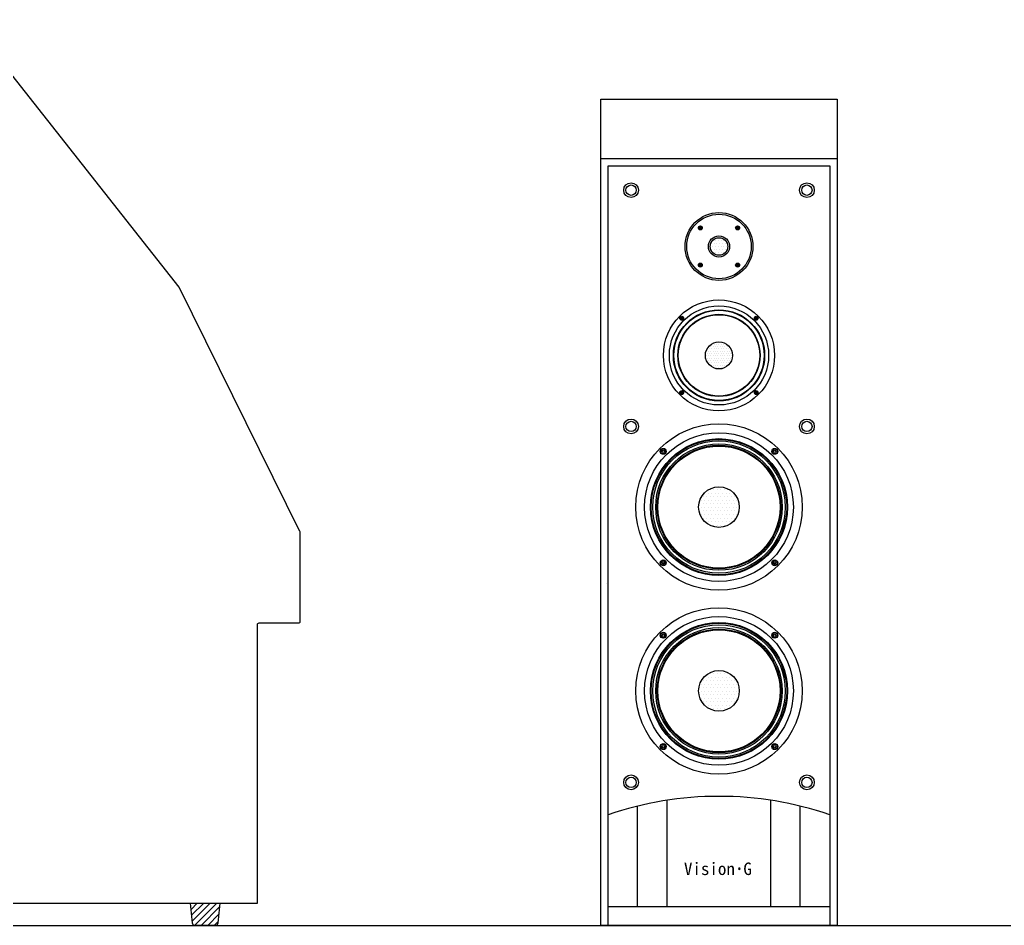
# Model space of a CAD drawing. Header units: inches. Extents: x 11.8 to 54.3, y 10.8 to 35.6.
# Drawn here: x 27.064 to 28.396, y 21.498 to 22.724 of the extents above; entities that cross this region are included whole.
import ezdxf

# ---------------------------------------------------------------- set-up
doc = ezdxf.new("R2010")
doc.units = ezdxf.units.IN
doc.header["$MEASUREMENT"] = 0
for name, color, linetype in [('02', 2, 'Continuous'), ('1', 1, 'Continuous'), ('8', 8, 'Continuous')]:
    doc.layers.add(name, color=color, linetype=linetype)
doc.styles.add('STYLE3', font='')
doc.styles.get('STYLE3').set_extended_font_data('SimHei')

msp = doc.modelspace()

# ---------------------------------------------------------------- hatches: boundary and pattern name
at = {"layer": '8'}
h = msp.add_hatch(dxfattribs=at)
h.set_pattern_fill('ANSI31,_O', color=256, scale=0.05)
h.set_pattern_definition([(45, (-31.6491015, 24.676825), (-0.0044194174, 0.0044194174), [])])
h.paths.add_polyline_path([(27.329, 21.4983, 0.373903), (27.3319, 21.5009), (27.3348, 21.5283), (27.2948, 21.5283), (27.2976, 21.5009, 0.373903), (27.3006, 21.4983)])

# ---------------------------------------------------------------- linework, layer by layer
at = {"layer": '02'}
for p, q in [((27.8497, 21.5783), (27.8497, 22.6163)), ((27.8497, 22.6163), (28.1697, 22.6163)), ((28.1697, 22.6163), (28.1697, 21.5783)), ((27.8497, 21.4983), (27.8497, 22.5363)), ((27.8497, 22.5363), (28.1697, 22.5363)), ((28.1697, 22.5363), (28.1697, 21.4983)), ((27.8597, 21.4983), (27.8597, 22.5263)), ((27.8597, 22.5263), (28.1597, 22.5263)), ((28.1597, 22.5263), (28.1597, 21.4983)), ((28.0106, 22.4287), (28.0106, 22.4287)), ((27.9992, 22.4211), (27.9992, 22.4211)), ((27.9992, 22.4134), (27.9992, 22.4134)), ((28.0011, 22.4249), (28.0011, 22.4249)), ((28.0011, 22.4172), (28.0011, 22.4172)), ((28.003, 22.4211), (28.003, 22.4211)), ((28.003, 22.4134), (28.003, 22.4134)), ((28.0049, 22.4249), (28.0049, 22.4249)), ((28.0049, 22.4172), (28.0049, 22.4172)), ((28.0068, 22.4211), (28.0068, 22.4211)), ((28.0068, 22.4134), (28.0068, 22.4134)), ((28.0087, 22.4249), (28.0087, 22.4249)), ((28.0087, 22.4172), (28.0087, 22.4172)), ((28.0106, 22.4211), (28.0106, 22.4211)), ((28.0106, 22.4134), (28.0106, 22.4134)), ((28.0125, 22.4249), (28.0125, 22.4249)), ((28.0125, 22.4172), (28.0125, 22.4172)), ((28.0144, 22.4211), (28.0144, 22.4211)), ((28.0144, 22.4134), (28.0144, 22.4134)), ((28.0163, 22.4249), (28.0163, 22.4249)), ((28.0163, 22.4172), (28.0163, 22.4172)), ((28.0182, 22.4211), (28.0182, 22.4211)), ((28.0182, 22.4134), (28.0182, 22.4134)), ((28.0201, 22.4172), (28.0201, 22.4172)), ((28.0011, 22.4096), (28.0011, 22.4096)), ((28.0049, 22.4096), (28.0049, 22.4096)), ((28.0068, 22.4058), (28.0068, 22.4058)), ((28.0087, 22.4096), (28.0087, 22.4096)), ((28.0106, 22.4058), (28.0106, 22.4058)), ((28.0125, 22.4096), (28.0125, 22.4096)), ((28.0163, 22.4096), (28.0163, 22.4096)), ((27.9986, 22.2817), (27.9986, 22.2817)), ((28.0002, 22.2849), (28.0002, 22.2849)), ((28.0018, 22.2817), (28.0018, 22.2817)), ((28.0034, 22.2849), (28.0034, 22.2849)), ((28.0049, 22.2817), (28.0049, 22.2817)), ((28.0065, 22.2849), (28.0065, 22.2849)), ((28.0081, 22.2817), (28.0081, 22.2817)), ((28.0097, 22.2849), (28.0097, 22.2849)), ((28.0113, 22.2817), (28.0113, 22.2817)), ((28.0129, 22.2849), (28.0129, 22.2849)), ((28.0145, 22.2817), (28.0145, 22.2817)), ((28.0161, 22.2849), (28.0161, 22.2849)), ((28.0176, 22.2817), (28.0176, 22.2817)), ((28.0192, 22.2849), (28.0192, 22.2849)), ((28.0208, 22.2817), (28.0208, 22.2817)), ((27.9922, 22.2754), (27.9922, 22.2754)), ((27.9922, 22.269), (27.9922, 22.269)), ((27.9938, 22.2785), (27.9938, 22.2785)), ((27.9938, 22.2722), (27.9938, 22.2722)), ((27.9954, 22.2754), (27.9954, 22.2754)), ((27.9954, 22.269), (27.9954, 22.269)), ((27.997, 22.2785), (27.997, 22.2785)), ((27.997, 22.2722), (27.997, 22.2722)), ((27.9986, 22.2754), (27.9986, 22.2754)), ((27.9986, 22.269), (27.9986, 22.269)), ((28.0002, 22.2785), (28.0002, 22.2785)), ((28.0002, 22.2722), (28.0002, 22.2722)), ((28.0018, 22.2754), (28.0018, 22.2754)), ((28.0018, 22.269), (28.0018, 22.269)), ((28.0034, 22.2785), (28.0034, 22.2785)), ((28.0034, 22.2722), (28.0034, 22.2722)), ((28.0049, 22.2754), (28.0049, 22.2754)), ((28.0049, 22.269), (28.0049, 22.269)), ((28.0065, 22.2785), (28.0065, 22.2785)), ((28.0065, 22.2722), (28.0065, 22.2722)), ((28.0081, 22.2754), (28.0081, 22.2754)), ((28.0081, 22.269), (28.0081, 22.269)), ((28.0097, 22.2785), (28.0097, 22.2785)), ((28.0097, 22.2722), (28.0097, 22.2722)), ((28.0113, 22.2754), (28.0113, 22.2754)), ((28.0113, 22.269), (28.0113, 22.269)), ((28.0129, 22.2785), (28.0129, 22.2785)), ((28.0129, 22.2722), (28.0129, 22.2722)), ((28.0145, 22.2754), (28.0145, 22.2754)), ((28.0145, 22.269), (28.0145, 22.269)), ((28.0161, 22.2785), (28.0161, 22.2785)), ((28.0161, 22.2722), (28.0161, 22.2722)), ((28.0176, 22.2754), (28.0176, 22.2754)), ((28.0176, 22.269), (28.0176, 22.269)), ((28.0192, 22.2785), (28.0192, 22.2785)), ((28.0192, 22.2722), (28.0192, 22.2722)), ((28.0208, 22.2754), (28.0208, 22.2754)), ((28.0208, 22.269), (28.0208, 22.269)), ((28.0224, 22.2785), (28.0224, 22.2785)), ((28.0224, 22.2722), (28.0224, 22.2722)), ((28.024, 22.2754), (28.024, 22.2754)), ((28.024, 22.269), (28.024, 22.269)), ((28.0256, 22.2785), (28.0256, 22.2785)), ((28.0256, 22.2722), (28.0256, 22.2722)), ((28.0272, 22.2754), (28.0272, 22.2754)), ((28.0272, 22.269), (28.0272, 22.269)), ((27.9938, 22.2658), (27.9938, 22.2658)), ((27.9954, 22.2627), (27.9954, 22.2627)), ((27.997, 22.2658), (27.997, 22.2658)), ((27.997, 22.2595), (27.997, 22.2595)), ((27.9986, 22.2627), (27.9986, 22.2627)), ((27.9986, 22.2563), (27.9986, 22.2563)), ((28.0002, 22.2658), (28.0002, 22.2658)), ((28.0002, 22.2595), (28.0002, 22.2595)), ((28.0018, 22.2627), (28.0018, 22.2627)), ((28.0018, 22.2563), (28.0018, 22.2563)), ((28.0034, 22.2658), (28.0034, 22.2658)), ((28.0034, 22.2595), (28.0034, 22.2595)), ((28.0034, 22.2531), (28.0034, 22.2531)), ((28.0049, 22.2627), (28.0049, 22.2627)), ((28.0049, 22.2563), (28.0049, 22.2563)), ((28.0065, 22.2658), (28.0065, 22.2658)), ((28.0065, 22.2595), (28.0065, 22.2595)), ((28.0065, 22.2531), (28.0065, 22.2531)), ((28.0081, 22.2627), (28.0081, 22.2627)), ((28.0081, 22.2563), (28.0081, 22.2563)), ((28.0097, 22.2658), (28.0097, 22.2658)), ((28.0097, 22.2595), (28.0097, 22.2595)), ((28.0097, 22.2531), (28.0097, 22.2531)), ((28.0113, 22.2627), (28.0113, 22.2627)), ((28.0113, 22.2563), (28.0113, 22.2563)), ((28.0129, 22.2658), (28.0129, 22.2658)), ((28.0129, 22.2595), (28.0129, 22.2595)), ((28.0129, 22.2531), (28.0129, 22.2531)), ((28.0145, 22.2627), (28.0145, 22.2627)), ((28.0145, 22.2563), (28.0145, 22.2563)), ((28.0161, 22.2658), (28.0161, 22.2658)), ((28.0161, 22.2595), (28.0161, 22.2595)), ((28.0161, 22.2531), (28.0161, 22.2531)), ((28.0176, 22.2627), (28.0176, 22.2627)), ((28.0176, 22.2563), (28.0176, 22.2563)), ((28.0192, 22.2658), (28.0192, 22.2658)), ((28.0192, 22.2595), (28.0192, 22.2595)), ((28.0208, 22.2627), (28.0208, 22.2627)), ((28.0208, 22.2563), (28.0208, 22.2563)), ((28.0224, 22.2658), (28.0224, 22.2658)), ((28.0224, 22.2595), (28.0224, 22.2595)), ((28.024, 22.2627), (28.024, 22.2627)), ((28.0256, 22.2658), (28.0256, 22.2658)), ((27.9907, 22.0829), (27.9907, 22.0829)), ((27.9954, 22.0829), (27.9954, 22.0829)), ((27.9978, 22.0876), (27.9978, 22.0876)), ((28.0002, 22.0829), (28.0002, 22.0829)), ((28.0026, 22.0876), (28.0026, 22.0876)), ((28.0049, 22.0829), (28.0049, 22.0829)), ((28.0073, 22.0876), (28.0073, 22.0876)), ((28.0097, 22.0829), (28.0097, 22.0829)), ((28.0121, 22.0876), (28.0121, 22.0876)), ((28.0145, 22.0829), (28.0145, 22.0829)), ((28.0169, 22.0876), (28.0169, 22.0876)), ((28.0192, 22.0829), (28.0192, 22.0829)), ((28.0216, 22.0876), (28.0216, 22.0876)), ((28.024, 22.0829), (28.024, 22.0829)), ((28.0288, 22.0829), (28.0288, 22.0829)), ((27.9835, 22.0686), (27.9835, 22.0686)), ((27.9859, 22.0734), (27.9859, 22.0734)), ((27.9883, 22.0781), (27.9883, 22.0781)), ((27.9883, 22.0686), (27.9883, 22.0686)), ((27.9907, 22.0734), (27.9907, 22.0734)), ((27.993, 22.0781), (27.993, 22.0781)), ((27.993, 22.0686), (27.993, 22.0686)), ((27.9954, 22.0734), (27.9954, 22.0734)), ((27.9978, 22.0781), (27.9978, 22.0781)), ((27.9978, 22.0686), (27.9978, 22.0686)), ((28.0002, 22.0734), (28.0002, 22.0734)), ((28.0026, 22.0781), (28.0026, 22.0781)), ((28.0026, 22.0686), (28.0026, 22.0686)), ((28.0049, 22.0734), (28.0049, 22.0734)), ((28.0073, 22.0781), (28.0073, 22.0781)), ((28.0073, 22.0686), (28.0073, 22.0686)), ((28.0097, 22.0734), (28.0097, 22.0734)), ((28.0121, 22.0781), (28.0121, 22.0781)), ((28.0121, 22.0686), (28.0121, 22.0686)), ((28.0145, 22.0734), (28.0145, 22.0734)), ((28.0169, 22.0781), (28.0169, 22.0781)), ((28.0169, 22.0686), (28.0169, 22.0686)), ((28.0192, 22.0734), (28.0192, 22.0734)), ((28.0216, 22.0781), (28.0216, 22.0781)), ((28.0216, 22.0686), (28.0216, 22.0686)), ((28.024, 22.0734), (28.024, 22.0734)), ((28.0264, 22.0781), (28.0264, 22.0781)), ((28.0264, 22.0686), (28.0264, 22.0686)), ((28.0288, 22.0734), (28.0288, 22.0734)), ((28.0311, 22.0781), (28.0311, 22.0781)), ((28.0311, 22.0686), (28.0311, 22.0686)), ((28.0335, 22.0734), (28.0335, 22.0734)), ((28.0359, 22.0686), (28.0359, 22.0686)), ((27.9835, 22.0591), (27.9835, 22.0591)), ((27.9859, 22.0638), (27.9859, 22.0638)), ((27.9859, 22.0543), (27.9859, 22.0543)), ((27.9883, 22.0591), (27.9883, 22.0591)), ((27.9907, 22.0638), (27.9907, 22.0638)), ((27.9907, 22.0543), (27.9907, 22.0543)), ((27.993, 22.0591), (27.993, 22.0591)), ((27.9954, 22.0638), (27.9954, 22.0638)), ((27.9954, 22.0543), (27.9954, 22.0543)), ((27.9978, 22.0591), (27.9978, 22.0591)), ((28.0002, 22.0638), (28.0002, 22.0638)), ((28.0002, 22.0543), (28.0002, 22.0543)), ((28.0026, 22.0591), (28.0026, 22.0591)), ((28.0049, 22.0638), (28.0049, 22.0638)), ((28.0049, 22.0543), (28.0049, 22.0543)), ((28.0073, 22.0591), (28.0073, 22.0591)), ((28.0097, 22.0638), (28.0097, 22.0638)), ((28.0097, 22.0543), (28.0097, 22.0543)), ((28.0121, 22.0591), (28.0121, 22.0591)), ((28.0145, 22.0638), (28.0145, 22.0638)), ((28.0145, 22.0543), (28.0145, 22.0543)), ((28.0169, 22.0591), (28.0169, 22.0591)), ((28.0192, 22.0638), (28.0192, 22.0638)), ((28.0192, 22.0543), (28.0192, 22.0543)), ((28.0216, 22.0591), (28.0216, 22.0591)), ((28.024, 22.0638), (28.024, 22.0638)), ((28.024, 22.0543), (28.024, 22.0543)), ((28.0264, 22.0591), (28.0264, 22.0591)), ((28.0288, 22.0638), (28.0288, 22.0638)), ((28.0288, 22.0543), (28.0288, 22.0543)), ((28.0311, 22.0591), (28.0311, 22.0591)), ((28.0335, 22.0638), (28.0335, 22.0638)), ((28.0335, 22.0543), (28.0335, 22.0543)), ((28.0359, 22.0591), (28.0359, 22.0591)), ((27.9883, 22.0495), (27.9883, 22.0495)), ((27.9907, 22.0448), (27.9907, 22.0448)), ((27.993, 22.0495), (27.993, 22.0495)), ((27.9954, 22.0448), (27.9954, 22.0448)), ((27.9978, 22.0495), (27.9978, 22.0495)), ((27.9978, 22.04), (27.9978, 22.04)), ((28.0002, 22.0448), (28.0002, 22.0448)), ((28.0026, 22.0495), (28.0026, 22.0495)), ((28.0026, 22.04), (28.0026, 22.04)), ((28.0049, 22.0448), (28.0049, 22.0448)), ((28.0073, 22.0495), (28.0073, 22.0495)), ((28.0073, 22.04), (28.0073, 22.04)), ((28.0097, 22.0448), (28.0097, 22.0448)), ((28.0121, 22.0495), (28.0121, 22.0495)), ((28.0121, 22.04), (28.0121, 22.04)), ((28.0145, 22.0448), (28.0145, 22.0448)), ((28.0169, 22.0495), (28.0169, 22.0495)), ((28.0169, 22.04), (28.0169, 22.04)), ((28.0192, 22.0448), (28.0192, 22.0448)), ((28.0216, 22.0495), (28.0216, 22.0495)), ((28.0216, 22.04), (28.0216, 22.04)), ((28.024, 22.0448), (28.024, 22.0448)), ((28.0264, 22.0495), (28.0264, 22.0495)), ((28.0288, 22.0448), (28.0288, 22.0448)), ((28.0311, 22.0495), (28.0311, 22.0495)), ((27.8577, 21.9613), (27.8577, 21.9613)), ((27.9883, 21.8293), (27.9883, 21.8293)), ((27.9907, 21.834), (27.9907, 21.834)), ((27.993, 21.8293), (27.993, 21.8293)), ((27.9954, 21.834), (27.9954, 21.834)), ((27.9978, 21.8388), (27.9978, 21.8388)), ((27.9978, 21.8293), (27.9978, 21.8293)), ((28.0002, 21.834), (28.0002, 21.834)), ((28.0026, 21.8388), (28.0026, 21.8388)), ((28.0026, 21.8293), (28.0026, 21.8293)), ((28.0049, 21.834), (28.0049, 21.834)), ((28.0073, 21.8388), (28.0073, 21.8388)), ((28.0073, 21.8293), (28.0073, 21.8293)), ((28.0097, 21.834), (28.0097, 21.834)), ((28.0121, 21.8388), (28.0121, 21.8388)), ((28.0121, 21.8293), (28.0121, 21.8293)), ((28.0145, 21.834), (28.0145, 21.834)), ((28.0169, 21.8388), (28.0169, 21.8388)), ((28.0169, 21.8293), (28.0169, 21.8293)), ((28.0192, 21.834), (28.0192, 21.834)), ((28.0216, 21.8388), (28.0216, 21.8388)), ((28.0216, 21.8293), (28.0216, 21.8293)), ((28.024, 21.834), (28.024, 21.834)), ((28.0264, 21.8293), (28.0264, 21.8293)), ((28.0288, 21.834), (28.0288, 21.834)), ((28.0311, 21.8293), (28.0311, 21.8293)), ((27.9835, 21.8198), (27.9835, 21.8198)), ((27.9859, 21.8245), (27.9859, 21.8245)), ((27.9859, 21.815), (27.9859, 21.815)), ((27.9883, 21.8198), (27.9883, 21.8198)), ((27.9907, 21.8245), (27.9907, 21.8245)), ((27.9907, 21.815), (27.9907, 21.815)), ((27.993, 21.8198), (27.993, 21.8198)), ((27.9954, 21.8245), (27.9954, 21.8245)), ((27.9954, 21.815), (27.9954, 21.815)), ((27.9978, 21.8198), (27.9978, 21.8198)), ((28.0002, 21.8245), (28.0002, 21.8245)), ((28.0002, 21.815), (28.0002, 21.815)), ((28.0026, 21.8198), (28.0026, 21.8198)), ((28.0049, 21.8245), (28.0049, 21.8245)), ((28.0049, 21.815), (28.0049, 21.815)), ((28.0073, 21.8198), (28.0073, 21.8198)), ((28.0097, 21.8245), (28.0097, 21.8245)), ((28.0097, 21.815), (28.0097, 21.815)), ((28.0121, 21.8198), (28.0121, 21.8198)), ((28.0145, 21.8245), (28.0145, 21.8245)), ((28.0145, 21.815), (28.0145, 21.815)), ((28.0169, 21.8198), (28.0169, 21.8198)), ((28.0192, 21.8245), (28.0192, 21.8245)), ((28.0192, 21.815), (28.0192, 21.815)), ((28.0216, 21.8198), (28.0216, 21.8198)), ((28.024, 21.8245), (28.024, 21.8245)), ((28.024, 21.815), (28.024, 21.815)), ((28.0264, 21.8198), (28.0264, 21.8198)), ((28.0288, 21.8245), (28.0288, 21.8245)), ((28.0288, 21.815), (28.0288, 21.815)), ((28.0311, 21.8198), (28.0311, 21.8198)), ((28.0335, 21.8245), (28.0335, 21.8245)), ((28.0335, 21.815), (28.0335, 21.815)), ((28.0359, 21.8198), (28.0359, 21.8198)), ((27.9835, 21.8102), (27.9835, 21.8102)), ((27.9859, 21.8055), (27.9859, 21.8055)), ((27.9883, 21.8102), (27.9883, 21.8102)), ((27.9883, 21.8007), (27.9883, 21.8007)), ((27.9907, 21.8055), (27.9907, 21.8055)), ((27.993, 21.8102), (27.993, 21.8102)), ((27.993, 21.8007), (27.993, 21.8007)), ((27.9954, 21.8055), (27.9954, 21.8055)), ((27.9978, 21.8102), (27.9978, 21.8102)), ((27.9978, 21.8007), (27.9978, 21.8007)), ((28.0002, 21.8055), (28.0002, 21.8055)), ((28.0026, 21.8102), (28.0026, 21.8102)), ((28.0026, 21.8007), (28.0026, 21.8007)), ((28.0049, 21.8055), (28.0049, 21.8055)), ((28.0073, 21.8102), (28.0073, 21.8102)), ((28.0073, 21.8007), (28.0073, 21.8007)), ((28.0097, 21.8055), (28.0097, 21.8055)), ((28.0121, 21.8102), (28.0121, 21.8102)), ((28.0121, 21.8007), (28.0121, 21.8007)), ((28.0145, 21.8055), (28.0145, 21.8055)), ((28.0169, 21.8102), (28.0169, 21.8102)), ((28.0169, 21.8007), (28.0169, 21.8007)), ((28.0192, 21.8055), (28.0192, 21.8055)), ((28.0216, 21.8102), (28.0216, 21.8102)), ((28.0216, 21.8007), (28.0216, 21.8007)), ((28.024, 21.8055), (28.024, 21.8055)), ((28.0264, 21.8102), (28.0264, 21.8102)), ((28.0264, 21.8007), (28.0264, 21.8007)), ((28.0288, 21.8055), (28.0288, 21.8055)), ((28.0311, 21.8102), (28.0311, 21.8102)), ((28.0311, 21.8007), (28.0311, 21.8007)), ((28.0335, 21.8055), (28.0335, 21.8055)), ((28.0359, 21.8102), (28.0359, 21.8102)), ((27.9907, 21.7959), (27.9907, 21.7959)), ((27.9954, 21.7959), (27.9954, 21.7959)), ((27.9978, 21.7912), (27.9978, 21.7912)), ((28.0002, 21.7959), (28.0002, 21.7959)), ((28.0026, 21.7912), (28.0026, 21.7912)), ((28.0049, 21.7959), (28.0049, 21.7959)), ((28.0073, 21.7912), (28.0073, 21.7912)), ((28.0097, 21.7959), (28.0097, 21.7959)), ((28.0121, 21.7912), (28.0121, 21.7912)), ((28.0145, 21.7959), (28.0145, 21.7959)), ((28.0169, 21.7912), (28.0169, 21.7912)), ((28.0192, 21.7959), (28.0192, 21.7959)), ((28.0216, 21.7912), (28.0216, 21.7912)), ((28.024, 21.7959), (28.024, 21.7959)), ((28.0288, 21.7959), (28.0288, 21.7959)), ((27.9397, 21.5233), (27.9397, 21.6676)), ((28.0797, 21.5233), (28.0797, 21.6676)), ((27.8997, 21.5233), (27.8997, 21.6597)), ((28.1197, 21.5233), (28.1197, 21.6597)), ((28.1597, 21.5233), (27.8597, 21.5233)), ((28.1697, 21.4983), (27.8497, 21.4983))]:
    msp.add_line(p, q, dxfattribs=at)
msp.add_lwpolyline([(26.9913, 21.5283), (27.3856, 21.5283), (27.3856, 21.9056, -0.414214), (27.3876, 21.9076), (27.4413, 21.9076, 0.414214), (27.4433, 21.9096), (27.4433, 22.0302, 0.161442), (27.4429, 22.0314), (27.2797, 22.3622), (26.9943, 22.724)], format="xyb", dxfattribs=at)
msp.add_lwpolyline([(27.329, 21.4983), (27.3006, 21.4983, -0.394848), (27.2976, 21.5011), (27.2948, 21.5283), (27.3348, 21.5283), (27.3319, 21.5011, -0.394848)], format="xyb", close=True, dxfattribs=at)
for centre, radius in [((27.8908, 22.4933), 0.01), ((27.8908, 22.4933), 0.007), ((28.1286, 22.4933), 0.01), ((28.1286, 22.4933), 0.007), ((28.0097, 22.4171), 0.0459), ((28.0097, 22.4171), 0.0436), ((27.9845, 22.4423), 0.00267), ((27.9845, 22.4423), 0.00228), ((27.9845, 22.4423), 0.00133), ((27.9845, 22.4423), 0.001), ((28.0349, 22.4423), 0.00267), ((28.0349, 22.4423), 0.00228), ((28.0349, 22.4423), 0.00133), ((28.0349, 22.4423), 0.001), ((28.0097, 22.4171), 0.0143), ((28.0097, 22.4171), 0.0119), ((27.9845, 22.3919), 0.00267), ((27.9845, 22.3919), 0.00228), ((27.9845, 22.3919), 0.00133), ((27.9845, 22.3919), 0.001), ((28.0349, 22.3919), 0.00267), ((28.0349, 22.3919), 0.00228), ((28.0349, 22.3919), 0.00133), ((28.0349, 22.3919), 0.001), ((28.0097, 22.2697), 0.0751), ((28.0097, 22.2697), 0.0671), ((28.0097, 22.2697), 0.0617), ((28.0097, 22.2697), 0.0611), ((28.0097, 22.2697), 0.0557), ((28.0097, 22.2697), 0.0551), ((27.9594, 22.32), 0.00267), ((27.9594, 22.32), 0.00228), ((27.9594, 22.32), 0.00133), ((27.9594, 22.32), 0.001), ((28.06, 22.32), 0.00267), ((28.06, 22.32), 0.00228), ((28.06, 22.32), 0.00133), ((28.06, 22.32), 0.001), ((28.0097, 22.2697), 0.0184), ((27.9594, 22.2194), 0.00267), ((27.9594, 22.2194), 0.00228), ((27.9594, 22.2194), 0.00133), ((27.9594, 22.2194), 0.001), ((28.06, 22.2194), 0.00267), ((28.06, 22.2194), 0.00228), ((28.06, 22.2194), 0.00133), ((28.06, 22.2194), 0.001), ((27.8908, 22.1735), 0.01), ((27.8908, 22.1735), 0.007), ((28.0097, 22.0644), 0.1126), ((28.1286, 22.1735), 0.01), ((28.1286, 22.1735), 0.007), ((28.0097, 22.0644), 0.1006), ((28.0097, 22.0644), 0.0926), ((28.0097, 22.0644), 0.0916), ((28.0097, 22.0644), 0.0896), ((28.0097, 22.0644), 0.0856), ((28.0097, 22.0644), 0.0836), ((28.0097, 22.0644), 0.0826), ((27.9343, 22.1398), 0.004), ((27.9343, 22.1398), 0.00373), ((27.9343, 22.1398), 0.00342), ((27.9343, 22.1398), 0.00167), ((27.9343, 22.1398), 0.0015), ((28.0851, 22.1398), 0.004), ((28.0851, 22.1398), 0.00373), ((28.0851, 22.1398), 0.00342), ((28.0851, 22.1398), 0.00167), ((28.0851, 22.1398), 0.0015), ((28.0097, 22.0644), 0.0275), ((27.9343, 21.989), 0.004), ((27.9343, 21.989), 0.00373), ((27.9343, 21.989), 0.00342), ((27.9343, 21.989), 0.00167), ((27.9343, 21.989), 0.0015), ((28.0851, 21.989), 0.004), ((28.0851, 21.989), 0.00373), ((28.0851, 21.989), 0.00342), ((28.0851, 21.989), 0.00167), ((28.0851, 21.989), 0.0015), ((28.0097, 21.8156), 0.1126), ((28.0097, 21.8156), 0.1006), ((28.0097, 21.8156), 0.0926), ((28.0097, 21.8156), 0.0916), ((28.0097, 21.8156), 0.0896), ((28.0097, 21.8156), 0.0856), ((28.0097, 21.8156), 0.0836), ((28.0097, 21.8156), 0.0826), ((27.9343, 21.8909), 0.004), ((27.9343, 21.8909), 0.00373), ((27.9343, 21.8909), 0.00342), ((28.0851, 21.8909), 0.004), ((28.0851, 21.8909), 0.00373), ((28.0851, 21.8909), 0.00342), ((27.9343, 21.8909), 0.00167), ((27.9343, 21.8909), 0.0015), ((28.0851, 21.8909), 0.00167), ((28.0851, 21.8909), 0.0015), ((28.0097, 21.8156), 0.0275), ((27.9343, 21.7402), 0.004), ((27.9343, 21.7402), 0.00373), ((27.9343, 21.7402), 0.00342), ((27.9343, 21.7402), 0.00167), ((27.9343, 21.7402), 0.0015), ((28.0851, 21.7402), 0.004), ((28.0851, 21.7402), 0.00373), ((28.0851, 21.7402), 0.00342), ((28.0851, 21.7402), 0.00167), ((28.0851, 21.7402), 0.0015), ((27.8908, 21.6918), 0.01), ((27.8908, 21.6918), 0.007), ((28.1286, 21.6918), 0.01), ((28.1286, 21.6918), 0.007)]:
    msp.add_circle(centre, radius, dxfattribs=at)
for centre, radius, start, end in [((28.0097, 21.2104), 0.4625, 71.0754, 108.9246), ((28.0373, 21.5749), 0.001, 0, 180), ((28.0373, 21.5749), 0.001, 180, 0)]:
    msp.add_arc(centre, radius, start, end, dxfattribs=at)
at = {"layer": '1'}
msp.add_line((12.1152, 21.4983), (32.4414, 21.4983), dxfattribs=at)

# ---------------------------------------------------------------- texts
at = {"layer": '02', "style": 'STYLE3'}
msp.add_text('Vision G', height=0.01688, dxfattribs=at).set_placement((27.9623, 21.5664))

doc.saveas('drawing.dxf')
